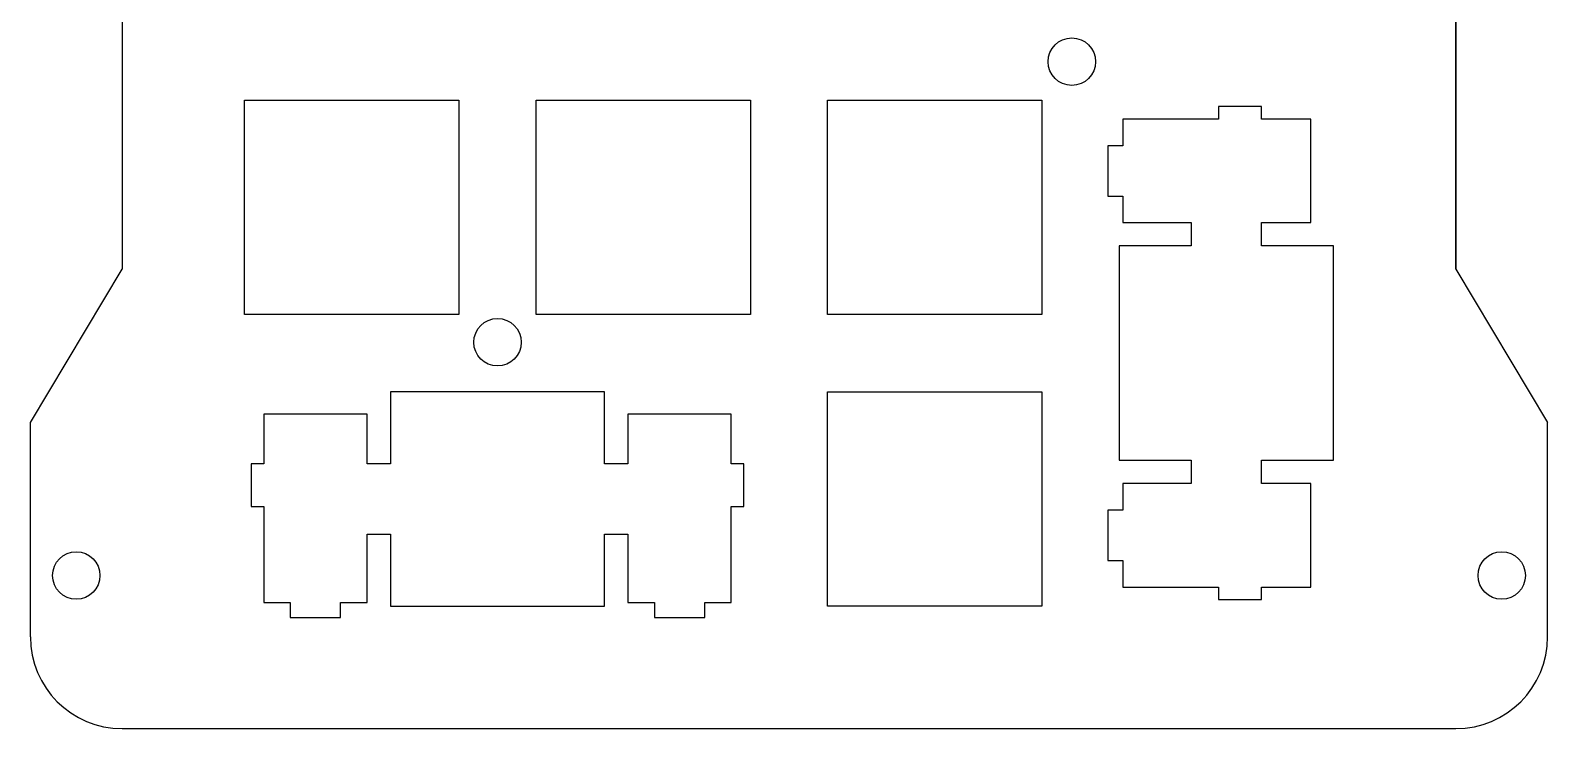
# Model space of a CAD drawing. Header units: millimetres. Extents: x -11 to 88, y -5 to 99.
# Drawn here: x -11.4 to 87.8, y -5.2 to 40.4 of the extents above; entities that cross this region are included whole.
import ezdxf

# ---------------------------------------------------------------- set-up
doc = ezdxf.new("R2010")
doc.units = ezdxf.units.MM
doc.layers.add('Body', color=7, linetype='CONTINUOUS')

msp = doc.modelspace()

# ---------------------------------------------------------------- linework, layer by layer
at = {"layer": 'Body'}
for p, q in [((-5.38035, 58.32964, 1.5), (-5.38035, 24.78364, 1.5)), ((-5.38035, 58.32964, 1.5), (-5.38035, 24.78364, 1.5)), ((-5.38035, 58.32964), (-5.38035, 24.78364)), ((-5.38035, 58.32964), (-5.38035, 24.78364)), ((81.769, 58.33022, 1.5), (81.769, 24.78306, 1.5)), ((81.769, 58.33022, 1.5), (81.769, 24.78306, 1.5)), ((81.769, 24.78306), (81.769, 58.33022)), ((81.769, 24.78306), (81.769, 58.33022)), ((58.226, 38.34364, 1.5), (58.226, 38.34364)), ((58.226, 38.34364, 1.5), (58.226, 38.34364)), ((2.61965, 35.833, 1.5), (16.6192, 35.833, 1.5)), ((2.61965, 21.8336, 1.5), (2.61965, 35.833, 1.5)), ((2.61965, 35.833), (2.61965, 35.833, 1.5)), ((2.61965, 35.833), (16.6192, 35.833)), ((2.61965, 35.833, 1.5), (16.6192, 35.833, 1.5)), ((2.61965, 35.833), (2.61965, 35.833, 1.5)), ((2.61965, 21.8336), (2.61965, 35.833)), ((2.61965, 21.8336, 1.5), (2.61965, 35.833, 1.5)), ((2.61965, 35.833), (16.6192, 35.833)), ((2.61965, 21.8336), (2.61965, 35.833)), ((16.6192, 35.833, 1.5), (16.6192, 21.8336, 1.5)), ((16.6192, 35.833), (16.6192, 35.833, 1.5)), ((16.6192, 35.833), (16.6192, 35.833, 1.5)), ((16.6192, 35.833), (16.6192, 21.8336)), ((16.6192, 35.833, 1.5), (16.6192, 21.8336, 1.5)), ((16.6192, 35.833), (16.6192, 21.8336)), ((21.6697, 35.833, 1.5), (35.669, 35.833, 1.5)), ((21.6697, 21.8336, 1.5), (21.6697, 35.833, 1.5)), ((21.6697, 35.833), (21.6697, 35.833, 1.5)), ((21.6697, 35.833), (35.669, 35.833)), ((21.6697, 35.833, 1.5), (35.669, 35.833, 1.5)), ((21.6697, 35.833), (21.6697, 35.833, 1.5)), ((21.6697, 21.8336), (21.6697, 35.833)), ((21.6697, 21.8336, 1.5), (21.6697, 35.833, 1.5)), ((21.6697, 35.833), (35.669, 35.833)), ((21.6697, 21.8336), (21.6697, 35.833)), ((35.669, 35.833, 1.5), (35.669, 21.8336, 1.5)), ((35.669, 35.833), (35.669, 35.833, 1.5)), ((35.669, 35.833), (35.669, 35.833, 1.5)), ((35.669, 35.833), (35.669, 21.8336)), ((35.669, 35.833, 1.5), (35.669, 21.8336, 1.5)), ((35.669, 35.833), (35.669, 21.8336)), ((40.7197, 35.833, 1.5), (54.719, 35.833, 1.5)), ((40.7197, 21.8336, 1.5), (40.7197, 35.833, 1.5)), ((40.7197, 35.833), (40.7197, 35.833, 1.5)), ((40.7197, 35.833), (54.719, 35.833)), ((40.7197, 35.833, 1.5), (54.719, 35.833, 1.5)), ((40.7197, 35.833), (40.7197, 35.833, 1.5)), ((40.7197, 21.8336), (40.7197, 35.833)), ((40.7197, 21.8336, 1.5), (40.7197, 35.833, 1.5)), ((40.7197, 35.833), (54.719, 35.833)), ((40.7197, 21.8336), (40.7197, 35.833)), ((54.719, 35.833, 1.5), (54.719, 21.8336, 1.5)), ((54.719, 35.833), (54.719, 35.833, 1.5)), ((54.719, 35.833), (54.719, 35.833, 1.5)), ((54.719, 35.833), (54.719, 21.8336)), ((54.719, 35.833, 1.5), (54.719, 21.8336, 1.5)), ((54.719, 35.833), (54.719, 21.8336)), ((66.27, 35.4087, 1.5), (66.27, 34.5833, 1.5)), ((69.07, 35.4087, 1.5), (66.27, 35.4087, 1.5)), ((66.27, 35.4087), (66.27, 35.4087, 1.5)), ((66.27, 35.4087), (66.27, 34.5833)), ((66.27, 35.4087, 1.5), (66.27, 34.5833, 1.5)), ((66.27, 35.4087), (66.27, 35.4087, 1.5)), ((69.07, 35.4087), (66.27, 35.4087)), ((69.07, 35.4087, 1.5), (66.27, 35.4087, 1.5)), ((69.07, 35.4087), (66.27, 35.4087)), ((66.27, 35.4087), (66.27, 34.5833)), ((69.07, 34.5833, 1.5), (69.07, 35.4087, 1.5)), ((69.07, 35.4087), (69.07, 35.4087, 1.5)), ((69.07, 35.4087), (69.07, 35.4087, 1.5)), ((69.07, 34.5833), (69.07, 35.4087)), ((69.07, 34.5833, 1.5), (69.07, 35.4087, 1.5)), ((69.07, 34.5833), (69.07, 35.4087)), ((66.27, 34.5833, 1.5), (59.9997, 34.5833, 1.5)), ((59.9997, 34.5833, 1.5), (59.9997, 32.8579, 1.5)), ((59.9997, 34.5833), (59.9997, 34.5833, 1.5)), ((66.27, 34.5833), (59.9997, 34.5833)), ((66.27, 34.5833, 1.5), (59.9997, 34.5833, 1.5)), ((59.9997, 34.5833), (59.9997, 34.5833, 1.5)), ((59.9997, 34.5833), (59.9997, 32.8579)), ((59.9997, 34.5833, 1.5), (59.9997, 32.8579, 1.5)), ((66.27, 34.5833), (59.9997, 34.5833)), ((59.9997, 34.5833), (59.9997, 32.8579)), ((66.27, 34.5833), (66.27, 34.5833, 1.5)), ((66.27, 34.5833), (66.27, 34.5833, 1.5)), ((72.3, 34.5833, 1.5), (69.07, 34.5833, 1.5)), ((69.07, 34.5833), (69.07, 34.5833, 1.5)), ((69.07, 34.5833), (69.07, 34.5833, 1.5)), ((72.3, 34.5833), (69.07, 34.5833)), ((72.3, 34.5833, 1.5), (69.07, 34.5833, 1.5)), ((72.3, 34.5833), (69.07, 34.5833)), ((72.3, 27.8336, 1.5), (72.3, 34.5833, 1.5)), ((72.3, 34.5833), (72.3, 34.5833, 1.5)), ((72.3, 34.5833), (72.3, 34.5833, 1.5)), ((72.3, 27.8336), (72.3, 34.5833)), ((72.3, 27.8336, 1.5), (72.3, 34.5833, 1.5)), ((72.3, 27.8336), (72.3, 34.5833)), ((59.9997, 32.8579, 1.5), (59.0201, 32.8579, 1.5)), ((59.0201, 32.8579, 1.5), (59.0201, 29.5589, 1.5)), ((59.0201, 32.8579), (59.0201, 32.8579, 1.5)), ((59.9997, 32.8579), (59.0201, 32.8579)), ((59.9997, 32.8579, 1.5), (59.0201, 32.8579, 1.5)), ((59.0201, 32.8579), (59.0201, 32.8579, 1.5)), ((59.0201, 32.8579), (59.0201, 29.5589)), ((59.0201, 32.8579, 1.5), (59.0201, 29.5589, 1.5)), ((59.9997, 32.8579), (59.0201, 32.8579)), ((59.0201, 32.8579), (59.0201, 29.5589)), ((59.9997, 32.8579), (59.9997, 32.8579, 1.5)), ((59.9997, 32.8579), (59.9997, 32.8579, 1.5)), ((59.0201, 29.5589, 1.5), (59.9997, 29.5589, 1.5)), ((59.0201, 29.5589), (59.0201, 29.5589, 1.5)), ((59.0201, 29.5589), (59.0201, 29.5589, 1.5)), ((59.0201, 29.5589), (59.9997, 29.5589)), ((59.0201, 29.5589, 1.5), (59.9997, 29.5589, 1.5)), ((59.0201, 29.5589), (59.9997, 29.5589)), ((59.9997, 29.5589, 1.5), (59.9997, 27.8336, 1.5)), ((59.9997, 29.5589), (59.9997, 29.5589, 1.5)), ((59.9997, 29.5589), (59.9997, 29.5589, 1.5)), ((59.9997, 29.5589), (59.9997, 27.8336)), ((59.9997, 29.5589, 1.5), (59.9997, 27.8336, 1.5)), ((59.9997, 29.5589), (59.9997, 27.8336)), ((59.9997, 27.8336, 1.5), (64.4701, 27.8336, 1.5)), ((59.9997, 27.8336), (59.9997, 27.8336, 1.5)), ((59.9997, 27.8336), (59.9997, 27.8336, 1.5)), ((59.9997, 27.8336), (64.4701, 27.8336)), ((59.9997, 27.8336, 1.5), (64.4701, 27.8336, 1.5)), ((59.9997, 27.8336), (64.4701, 27.8336)), ((64.4701, 27.8336, 1.5), (64.4701, 26.3081, 1.5)), ((64.4701, 27.8336), (64.4701, 27.8336, 1.5)), ((64.4701, 27.8336), (64.4701, 27.8336, 1.5)), ((64.4701, 27.8336), (64.4701, 26.3081)), ((64.4701, 27.8336, 1.5), (64.4701, 26.3081, 1.5)), ((64.4701, 27.8336), (64.4701, 26.3081)), ((69.07, 27.8336, 1.5), (72.3, 27.8336, 1.5)), ((69.07, 26.3081, 1.5), (69.07, 27.8336, 1.5)), ((69.07, 27.8336), (69.07, 27.8336, 1.5)), ((69.07, 27.8336), (72.3, 27.8336)), ((69.07, 27.8336, 1.5), (72.3, 27.8336, 1.5)), ((69.07, 27.8336), (69.07, 27.8336, 1.5)), ((69.07, 26.3081), (69.07, 27.8336)), ((69.07, 26.3081, 1.5), (69.07, 27.8336, 1.5)), ((69.07, 27.8336), (72.3, 27.8336)), ((69.07, 26.3081), (69.07, 27.8336)), ((72.3, 27.8336), (72.3, 27.8336, 1.5)), ((72.3, 27.8336), (72.3, 27.8336, 1.5)), ((64.4701, 26.3081, 1.5), (59.7697, 26.3081, 1.5)), ((59.7697, 26.3081, 1.5), (59.7697, 12.3086, 1.5)), ((59.7697, 26.3081), (59.7697, 26.3081, 1.5)), ((64.4701, 26.3081), (59.7697, 26.3081)), ((64.4701, 26.3081, 1.5), (59.7697, 26.3081, 1.5)), ((59.7697, 26.3081), (59.7697, 26.3081, 1.5)), ((59.7697, 26.3081), (59.7697, 12.3086)), ((59.7697, 26.3081, 1.5), (59.7697, 12.3086, 1.5)), ((64.4701, 26.3081), (59.7697, 26.3081)), ((59.7697, 26.3081), (59.7697, 12.3086)), ((64.4701, 26.3081), (64.4701, 26.3081, 1.5)), ((64.4701, 26.3081), (64.4701, 26.3081, 1.5)), ((73.769, 26.3081, 1.5), (69.07, 26.3081, 1.5)), ((69.07, 26.3081), (69.07, 26.3081, 1.5)), ((69.07, 26.3081), (69.07, 26.3081, 1.5)), ((73.769, 26.3081), (69.07, 26.3081)), ((73.769, 26.3081, 1.5), (69.07, 26.3081, 1.5)), ((73.769, 26.3081), (69.07, 26.3081)), ((73.769, 12.3086, 1.5), (73.769, 26.3081, 1.5)), ((73.769, 26.3081), (73.769, 26.3081, 1.5)), ((73.769, 26.3081), (73.769, 26.3081, 1.5)), ((73.769, 12.3086), (73.769, 26.3081)), ((73.769, 12.3086, 1.5), (73.769, 26.3081, 1.5)), ((73.769, 12.3086), (73.769, 26.3081)), ((-11.38035, 14.78364, 1.5), (-5.38035, 24.78364, 1.5)), ((-11.38035, 14.78364), (-5.38035, 24.78364)), ((-11.38035, 14.78364, 1.5), (-5.38035, 24.78364, 1.5)), ((-11.38035, 14.78364), (-5.38035, 24.78364)), ((-5.38035, 24.78364), (-5.38035, 24.78364, 1.5)), ((-5.38035, 24.78364), (-5.38035, 24.78364, 1.5)), ((81.769, 24.78306, 1.5), (87.76865, 14.78364, 1.5)), ((81.769, 24.78306), (87.76865, 14.78364)), ((81.769, 24.78306, 1.5), (87.76865, 14.78364, 1.5)), ((81.769, 24.78306), (81.769, 24.78306, 1.5)), ((81.769, 24.78306), (81.769, 24.78306, 1.5)), ((81.769, 24.78306), (87.76865, 14.78364)), ((16.6192, 21.8336, 1.5), (2.61965, 21.8336, 1.5)), ((2.61965, 21.8336), (2.61965, 21.8336, 1.5)), ((2.61965, 21.8336), (2.61965, 21.8336, 1.5)), ((16.6192, 21.8336), (2.61965, 21.8336)), ((16.6192, 21.8336, 1.5), (2.61965, 21.8336, 1.5)), ((16.6192, 21.8336), (2.61965, 21.8336)), ((16.6192, 21.8336), (16.6192, 21.8336, 1.5)), ((16.6192, 21.8336), (16.6192, 21.8336, 1.5)), ((35.669, 21.8336, 1.5), (21.6697, 21.8336, 1.5)), ((21.6697, 21.8336), (21.6697, 21.8336, 1.5)), ((21.6697, 21.8336), (21.6697, 21.8336, 1.5)), ((35.669, 21.8336), (21.6697, 21.8336)), ((35.669, 21.8336, 1.5), (21.6697, 21.8336, 1.5)), ((35.669, 21.8336), (21.6697, 21.8336)), ((35.669, 21.8336), (35.669, 21.8336, 1.5)), ((35.669, 21.8336), (35.669, 21.8336, 1.5)), ((54.719, 21.8336, 1.5), (40.7197, 21.8336, 1.5)), ((40.7197, 21.8336), (40.7197, 21.8336, 1.5)), ((40.7197, 21.8336), (40.7197, 21.8336, 1.5)), ((54.719, 21.8336), (40.7197, 21.8336)), ((54.719, 21.8336, 1.5), (40.7197, 21.8336, 1.5)), ((54.719, 21.8336), (40.7197, 21.8336)), ((54.719, 21.8336), (54.719, 21.8336, 1.5)), ((54.719, 21.8336), (54.719, 21.8336, 1.5)), ((20.69865, 20.01964, 1.5), (20.69865, 20.01964)), ((20.69865, 20.01964, 1.5), (20.69865, 20.01964)), ((12.1447, 16.7831, 1.5), (12.1447, 12.0826, 1.5)), ((26.1441, 16.7831, 1.5), (12.1447, 16.7831, 1.5)), ((12.1447, 16.7831), (12.1447, 16.7831, 1.5)), ((12.1447, 16.7831), (12.1447, 12.0826)), ((12.1447, 16.7831, 1.5), (12.1447, 12.0826, 1.5)), ((12.1447, 16.7831), (12.1447, 16.7831, 1.5)), ((26.1441, 16.7831), (12.1447, 16.7831)), ((26.1441, 16.7831, 1.5), (12.1447, 16.7831, 1.5)), ((26.1441, 16.7831), (12.1447, 16.7831)), ((12.1447, 16.7831), (12.1447, 12.0826)), ((26.1441, 12.0826, 1.5), (26.1441, 16.7831, 1.5)), ((26.1441, 16.7831), (26.1441, 16.7831, 1.5)), ((26.1441, 16.7831), (26.1441, 16.7831, 1.5)), ((26.1441, 12.0826), (26.1441, 16.7831)), ((26.1441, 12.0826, 1.5), (26.1441, 16.7831, 1.5)), ((26.1441, 12.0826), (26.1441, 16.7831)), ((40.7197, 16.7831, 1.5), (54.719, 16.7831, 1.5)), ((40.7197, 2.78364, 1.5), (40.7197, 16.7831, 1.5)), ((40.7197, 16.7831), (40.7197, 16.7831, 1.5)), ((40.7197, 16.7831), (54.719, 16.7831)), ((40.7197, 16.7831, 1.5), (54.719, 16.7831, 1.5)), ((40.7197, 16.7831), (40.7197, 16.7831, 1.5)), ((40.7197, 2.78364), (40.7197, 16.7831)), ((40.7197, 2.78364, 1.5), (40.7197, 16.7831, 1.5)), ((40.7197, 16.7831), (54.719, 16.7831)), ((40.7197, 2.78364), (40.7197, 16.7831)), ((54.719, 16.7831, 1.5), (54.719, 2.78364, 1.5)), ((54.719, 16.7831), (54.719, 16.7831, 1.5)), ((54.719, 16.7831), (54.719, 16.7831, 1.5)), ((54.719, 16.7831), (54.719, 2.78364)), ((54.719, 16.7831, 1.5), (54.719, 2.78364, 1.5)), ((54.719, 16.7831), (54.719, 2.78364)), ((10.6192, 15.3128, 1.5), (3.86955, 15.3128, 1.5)), ((3.86955, 15.3128, 1.5), (3.86955, 12.0826, 1.5)), ((3.86955, 15.3128), (3.86955, 15.3128, 1.5)), ((10.6192, 15.3128), (3.86955, 15.3128)), ((10.6192, 15.3128, 1.5), (3.86955, 15.3128, 1.5)), ((3.86955, 15.3128), (3.86955, 15.3128, 1.5)), ((3.86955, 15.3128), (3.86955, 12.0826)), ((3.86955, 15.3128, 1.5), (3.86955, 12.0826, 1.5)), ((10.6192, 15.3128), (3.86955, 15.3128)), ((3.86955, 15.3128), (3.86955, 12.0826)), ((10.6192, 12.0826, 1.5), (10.6192, 15.3128, 1.5)), ((10.6192, 15.3128), (10.6192, 15.3128, 1.5)), ((10.6192, 12.0826), (10.6192, 15.3128)), ((10.6192, 12.0826, 1.5), (10.6192, 15.3128, 1.5)), ((10.6192, 15.3128), (10.6192, 15.3128, 1.5)), ((10.6192, 12.0826), (10.6192, 15.3128)), ((27.6696, 15.3128, 1.5), (27.6696, 12.0826, 1.5)), ((34.4193, 15.3128, 1.5), (27.6696, 15.3128, 1.5)), ((27.6696, 15.3128), (27.6696, 15.3128, 1.5)), ((27.6696, 15.3128), (27.6696, 12.0826)), ((27.6696, 15.3128, 1.5), (27.6696, 12.0826, 1.5)), ((27.6696, 15.3128), (27.6696, 15.3128, 1.5)), ((34.4193, 15.3128), (27.6696, 15.3128)), ((34.4193, 15.3128, 1.5), (27.6696, 15.3128, 1.5)), ((27.6696, 15.3128), (27.6696, 12.0826)), ((34.4193, 15.3128), (27.6696, 15.3128)), ((34.4193, 12.0826, 1.5), (34.4193, 15.3128, 1.5)), ((34.4193, 15.3128), (34.4193, 15.3128, 1.5)), ((34.4193, 15.3128), (34.4193, 15.3128, 1.5)), ((34.4193, 12.0826), (34.4193, 15.3128)), ((34.4193, 12.0826, 1.5), (34.4193, 15.3128, 1.5)), ((34.4193, 12.0826), (34.4193, 15.3128)), ((-11.38035, 0.78364, 1.5), (-11.38035, 14.78364, 1.5)), ((-11.38035, 0.78364), (-11.38035, 14.78364)), ((-11.38035, 14.78364), (-11.38035, 14.78364, 1.5)), ((-11.38035, 0.78364, 1.5), (-11.38035, 14.78364, 1.5)), ((-11.38035, 14.78364), (-11.38035, 14.78364, 1.5)), ((-11.38035, 0.78364), (-11.38035, 14.78364)), ((87.76865, 0.78364, 1.5), (87.76865, 14.78364, 1.5)), ((87.76865, 0.78364), (87.76865, 14.78364)), ((87.76865, 14.78364), (87.76865, 14.78364, 1.5)), ((87.76865, 0.78364, 1.5), (87.76865, 14.78364, 1.5)), ((87.76865, 14.78364), (87.76865, 14.78364, 1.5)), ((87.76865, 0.78364), (87.76865, 14.78364)), ((3.86955, 12.0826, 1.5), (3.04409, 12.0826, 1.5)), ((3.04409, 12.0826, 1.5), (3.04409, 9.28384, 1.5)), ((3.04409, 12.0826), (3.04409, 12.0826, 1.5)), ((3.86955, 12.0826), (3.04409, 12.0826)), ((3.86955, 12.0826, 1.5), (3.04409, 12.0826, 1.5)), ((3.04409, 12.0826), (3.04409, 12.0826, 1.5)), ((3.04409, 12.0826), (3.04409, 9.28384)), ((3.04409, 12.0826, 1.5), (3.04409, 9.28384, 1.5)), ((3.86955, 12.0826), (3.04409, 12.0826)), ((3.04409, 12.0826), (3.04409, 9.28384)), ((3.86955, 12.0826), (3.86955, 12.0826, 1.5)), ((3.86955, 12.0826), (3.86955, 12.0826, 1.5)), ((12.1447, 12.0826, 1.5), (10.6192, 12.0826, 1.5)), ((10.6192, 12.0826), (10.6192, 12.0826, 1.5)), ((12.1447, 12.0826), (10.6192, 12.0826)), ((12.1447, 12.0826, 1.5), (10.6192, 12.0826, 1.5)), ((10.6192, 12.0826), (10.6192, 12.0826, 1.5)), ((12.1447, 12.0826), (10.6192, 12.0826)), ((12.1447, 12.0826), (12.1447, 12.0826, 1.5)), ((12.1447, 12.0826), (12.1447, 12.0826, 1.5)), ((27.6696, 12.0826, 1.5), (26.1441, 12.0826, 1.5)), ((26.1441, 12.0826), (26.1441, 12.0826, 1.5)), ((26.1441, 12.0826), (26.1441, 12.0826, 1.5)), ((27.6696, 12.0826), (26.1441, 12.0826)), ((27.6696, 12.0826, 1.5), (26.1441, 12.0826, 1.5)), ((27.6696, 12.0826), (26.1441, 12.0826)), ((27.6696, 12.0826), (27.6696, 12.0826, 1.5)), ((27.6696, 12.0826), (27.6696, 12.0826, 1.5)), ((35.2447, 12.0826, 1.5), (34.4193, 12.0826, 1.5)), ((34.4193, 12.0826), (34.4193, 12.0826, 1.5)), ((34.4193, 12.0826), (34.4193, 12.0826, 1.5)), ((35.2447, 12.0826), (34.4193, 12.0826)), ((35.2447, 12.0826, 1.5), (34.4193, 12.0826, 1.5)), ((35.2447, 12.0826), (34.4193, 12.0826)), ((35.2447, 9.28384, 1.5), (35.2447, 12.0826, 1.5)), ((35.2447, 12.0826), (35.2447, 12.0826, 1.5)), ((35.2447, 12.0826), (35.2447, 12.0826, 1.5)), ((35.2447, 9.28384), (35.2447, 12.0826)), ((35.2447, 9.28384, 1.5), (35.2447, 12.0826, 1.5)), ((35.2447, 9.28384), (35.2447, 12.0826)), ((59.7697, 12.3086, 1.5), (64.4701, 12.3086, 1.5)), ((59.7697, 12.3086), (59.7697, 12.3086, 1.5)), ((59.7697, 12.3086), (59.7697, 12.3086, 1.5)), ((59.7697, 12.3086), (64.4701, 12.3086)), ((59.7697, 12.3086, 1.5), (64.4701, 12.3086, 1.5)), ((59.7697, 12.3086), (64.4701, 12.3086)), ((64.4701, 12.3086, 1.5), (64.4701, 10.7831, 1.5)), ((64.4701, 12.3086), (64.4701, 12.3086, 1.5)), ((64.4701, 12.3086), (64.4701, 12.3086, 1.5)), ((64.4701, 12.3086), (64.4701, 10.7831)), ((64.4701, 12.3086, 1.5), (64.4701, 10.7831, 1.5)), ((64.4701, 12.3086), (64.4701, 10.7831)), ((69.07, 12.3086, 1.5), (73.769, 12.3086, 1.5)), ((69.07, 10.7831, 1.5), (69.07, 12.3086, 1.5)), ((69.07, 12.3086), (69.07, 12.3086, 1.5)), ((69.07, 12.3086), (73.769, 12.3086)), ((69.07, 12.3086, 1.5), (73.769, 12.3086, 1.5)), ((69.07, 12.3086), (69.07, 12.3086, 1.5)), ((69.07, 10.7831), (69.07, 12.3086)), ((69.07, 10.7831, 1.5), (69.07, 12.3086, 1.5)), ((69.07, 12.3086), (73.769, 12.3086)), ((69.07, 10.7831), (69.07, 12.3086)), ((73.769, 12.3086), (73.769, 12.3086, 1.5)), ((73.769, 12.3086), (73.769, 12.3086, 1.5)), ((64.4701, 10.7831, 1.5), (59.9997, 10.7831, 1.5)), ((59.9997, 10.7831, 1.5), (59.9997, 9.05785, 1.5)), ((59.9997, 10.7831), (59.9997, 10.7831, 1.5)), ((64.4701, 10.7831), (59.9997, 10.7831)), ((64.4701, 10.7831, 1.5), (59.9997, 10.7831, 1.5)), ((59.9997, 10.7831), (59.9997, 10.7831, 1.5)), ((59.9997, 10.7831), (59.9997, 9.05785)), ((59.9997, 10.7831, 1.5), (59.9997, 9.05785, 1.5)), ((64.4701, 10.7831), (59.9997, 10.7831)), ((59.9997, 10.7831), (59.9997, 9.05785)), ((64.4701, 10.7831), (64.4701, 10.7831, 1.5)), ((64.4701, 10.7831), (64.4701, 10.7831, 1.5)), ((72.3, 10.7831, 1.5), (69.07, 10.7831, 1.5)), ((69.07, 10.7831), (69.07, 10.7831, 1.5)), ((69.07, 10.7831), (69.07, 10.7831, 1.5)), ((72.3, 10.7831), (69.07, 10.7831)), ((72.3, 10.7831, 1.5), (69.07, 10.7831, 1.5)), ((72.3, 10.7831), (69.07, 10.7831)), ((72.3, 4.03352, 1.5), (72.3, 10.7831, 1.5)), ((72.3, 10.7831), (72.3, 10.7831, 1.5)), ((72.3, 10.7831), (72.3, 10.7831, 1.5)), ((72.3, 4.03352), (72.3, 10.7831)), ((72.3, 4.03352, 1.5), (72.3, 10.7831, 1.5)), ((72.3, 4.03352), (72.3, 10.7831)), ((3.04409, 9.28384, 1.5), (3.86955, 9.28384, 1.5)), ((3.04409, 9.28384), (3.04409, 9.28384, 1.5)), ((3.04409, 9.28384), (3.04409, 9.28384, 1.5)), ((3.04409, 9.28384), (3.86955, 9.28384)), ((3.04409, 9.28384, 1.5), (3.86955, 9.28384, 1.5)), ((3.04409, 9.28384), (3.86955, 9.28384)), ((3.86955, 9.28384, 1.5), (3.86955, 3.01377, 1.5)), ((3.86955, 9.28384), (3.86955, 9.28384, 1.5)), ((3.86955, 9.28384), (3.86955, 9.28384, 1.5)), ((3.86955, 9.28384), (3.86955, 3.01377)), ((3.86955, 9.28384, 1.5), (3.86955, 3.01377, 1.5)), ((3.86955, 9.28384), (3.86955, 3.01377)), ((34.4193, 9.28384, 1.5), (35.2447, 9.28384, 1.5)), ((34.4193, 3.01377, 1.5), (34.4193, 9.28384, 1.5)), ((34.4193, 9.28384), (34.4193, 9.28384, 1.5)), ((34.4193, 9.28384), (35.2447, 9.28384)), ((34.4193, 9.28384, 1.5), (35.2447, 9.28384, 1.5)), ((34.4193, 9.28384), (34.4193, 9.28384, 1.5)), ((34.4193, 3.01377), (34.4193, 9.28384)), ((34.4193, 3.01377, 1.5), (34.4193, 9.28384, 1.5)), ((34.4193, 9.28384), (35.2447, 9.28384)), ((34.4193, 3.01377), (34.4193, 9.28384)), ((35.2447, 9.28384), (35.2447, 9.28384, 1.5)), ((35.2447, 9.28384), (35.2447, 9.28384, 1.5)), ((59.9997, 9.05785, 1.5), (59.0201, 9.05785, 1.5)), ((59.0201, 9.05785, 1.5), (59.0201, 5.75881, 1.5)), ((59.0201, 9.05785), (59.0201, 9.05785, 1.5)), ((59.9997, 9.05785), (59.0201, 9.05785)), ((59.9997, 9.05785, 1.5), (59.0201, 9.05785, 1.5)), ((59.0201, 9.05785), (59.0201, 9.05785, 1.5)), ((59.0201, 9.05785), (59.0201, 5.75881)), ((59.0201, 9.05785, 1.5), (59.0201, 5.75881, 1.5)), ((59.0201, 9.05785), (59.0201, 5.75881)), ((59.9997, 9.05785), (59.0201, 9.05785)), ((59.9997, 9.05785), (59.9997, 9.05785, 1.5)), ((59.9997, 9.05785), (59.9997, 9.05785, 1.5)), ((10.6192, 3.01377, 1.5), (10.6192, 7.48273, 1.5)), ((10.6192, 7.48273, 1.5), (12.1447, 7.48273, 1.5)), ((10.6192, 7.48273), (10.6192, 7.48273, 1.5)), ((10.6192, 3.01377), (10.6192, 7.48273)), ((10.6192, 3.01377, 1.5), (10.6192, 7.48273, 1.5)), ((10.6192, 7.48273), (10.6192, 7.48273, 1.5)), ((10.6192, 7.48273), (12.1447, 7.48273)), ((10.6192, 7.48273, 1.5), (12.1447, 7.48273, 1.5)), ((10.6192, 7.48273), (12.1447, 7.48273)), ((10.6192, 3.01377), (10.6192, 7.48273)), ((12.1447, 7.48273, 1.5), (12.1447, 2.78364, 1.5)), ((12.1447, 7.48273), (12.1447, 7.48273, 1.5)), ((12.1447, 7.48273), (12.1447, 7.48273, 1.5)), ((12.1447, 7.48273), (12.1447, 2.78364)), ((12.1447, 7.48273, 1.5), (12.1447, 2.78364, 1.5)), ((12.1447, 7.48273), (12.1447, 2.78364)), ((26.1441, 7.48273, 1.5), (27.6696, 7.48273, 1.5)), ((26.1441, 2.78364, 1.5), (26.1441, 7.48273, 1.5)), ((26.1441, 7.48273), (26.1441, 7.48273, 1.5)), ((26.1441, 7.48273), (27.6696, 7.48273)), ((26.1441, 7.48273, 1.5), (27.6696, 7.48273, 1.5)), ((26.1441, 7.48273), (26.1441, 7.48273, 1.5)), ((26.1441, 2.78364), (26.1441, 7.48273)), ((26.1441, 2.78364, 1.5), (26.1441, 7.48273, 1.5)), ((26.1441, 7.48273), (27.6696, 7.48273)), ((26.1441, 2.78364), (26.1441, 7.48273)), ((27.6696, 7.48273, 1.5), (27.6696, 3.01377, 1.5)), ((27.6696, 7.48273), (27.6696, 7.48273, 1.5)), ((27.6696, 7.48273), (27.6696, 3.01377)), ((27.6696, 7.48273, 1.5), (27.6696, 3.01377, 1.5)), ((27.6696, 7.48273), (27.6696, 7.48273, 1.5)), ((27.6696, 7.48273), (27.6696, 3.01377)), ((59.0201, 5.75881, 1.5), (59.9997, 5.75881, 1.5)), ((59.0201, 5.75881), (59.0201, 5.75881, 1.5)), ((59.0201, 5.75881), (59.0201, 5.75881, 1.5)), ((59.0201, 5.75881), (59.9997, 5.75881)), ((59.0201, 5.75881, 1.5), (59.9997, 5.75881, 1.5)), ((59.0201, 5.75881), (59.9997, 5.75881)), ((59.9997, 5.75881, 1.5), (59.9997, 4.03352, 1.5)), ((59.9997, 5.75881), (59.9997, 5.75881, 1.5)), ((59.9997, 5.75881), (59.9997, 5.75881, 1.5)), ((59.9997, 5.75881), (59.9997, 4.03352)), ((59.9997, 5.75881, 1.5), (59.9997, 4.03352, 1.5)), ((59.9997, 5.75881), (59.9997, 4.03352)), ((-6.83035, 4.78364), (-6.83035, 4.78364, 1.5)), ((-6.83035, 4.78364), (-6.83035, 4.78364, 1.5)), ((59.9997, 4.03352, 1.5), (66.27, 4.03352, 1.5)), ((59.9997, 4.03352), (59.9997, 4.03352, 1.5)), ((59.9997, 4.03352), (66.27, 4.03352)), ((59.9997, 4.03352, 1.5), (66.27, 4.03352, 1.5)), ((59.9997, 4.03352), (59.9997, 4.03352, 1.5)), ((59.9997, 4.03352), (66.27, 4.03352)), ((66.27, 4.03352, 1.5), (66.27, 3.20807, 1.5)), ((66.27, 4.03352), (66.27, 4.03352, 1.5)), ((66.27, 4.03352), (66.27, 3.20807)), ((66.27, 4.03352, 1.5), (66.27, 3.20807, 1.5)), ((66.27, 4.03352), (66.27, 4.03352, 1.5)), ((66.27, 4.03352), (66.27, 3.20807)), ((69.07, 4.03352, 1.5), (72.3, 4.03352, 1.5)), ((69.07, 3.20807, 1.5), (69.07, 4.03352, 1.5)), ((69.07, 4.03352), (69.07, 4.03352, 1.5)), ((69.07, 4.03352), (72.3, 4.03352)), ((69.07, 4.03352, 1.5), (72.3, 4.03352, 1.5)), ((69.07, 4.03352), (69.07, 4.03352, 1.5)), ((69.07, 3.20807), (69.07, 4.03352)), ((69.07, 3.20807, 1.5), (69.07, 4.03352, 1.5)), ((69.07, 4.03352), (72.3, 4.03352)), ((69.07, 3.20807), (69.07, 4.03352)), ((72.3, 4.03352), (72.3, 4.03352, 1.5)), ((72.3, 4.03352), (72.3, 4.03352, 1.5)), ((86.31865, 4.78364), (86.31865, 4.78364, 1.5)), ((86.31865, 4.78364), (86.31865, 4.78364, 1.5)), ((3.86955, 3.01377, 1.5), (5.59484, 3.01377, 1.5)), ((3.86955, 3.01377), (3.86955, 3.01377, 1.5)), ((3.86955, 3.01377), (3.86955, 3.01377, 1.5)), ((3.86955, 3.01377), (5.59484, 3.01377)), ((3.86955, 3.01377, 1.5), (5.59484, 3.01377, 1.5)), ((3.86955, 3.01377), (5.59484, 3.01377)), ((5.59484, 3.01377, 1.5), (5.59484, 2.03261, 1.5)), ((5.59484, 3.01377), (5.59484, 3.01377, 1.5)), ((5.59484, 3.01377), (5.59484, 3.01377, 1.5)), ((5.59484, 3.01377), (5.59484, 2.03261)), ((5.59484, 3.01377, 1.5), (5.59484, 2.03261, 1.5)), ((5.59484, 3.01377), (5.59484, 2.03261)), ((8.89385, 2.03261, 1.5), (8.89385, 3.01377, 1.5)), ((8.89385, 3.01377, 1.5), (10.6192, 3.01377, 1.5)), ((8.89385, 3.01377), (8.89385, 3.01377, 1.5)), ((8.89385, 2.03261), (8.89385, 3.01377)), ((8.89385, 2.03261, 1.5), (8.89385, 3.01377, 1.5)), ((8.89385, 3.01377), (8.89385, 3.01377, 1.5)), ((8.89385, 3.01377), (10.6192, 3.01377)), ((8.89385, 3.01377, 1.5), (10.6192, 3.01377, 1.5)), ((8.89385, 2.03261), (8.89385, 3.01377)), ((8.89385, 3.01377), (10.6192, 3.01377)), ((10.6192, 3.01377), (10.6192, 3.01377, 1.5)), ((10.6192, 3.01377), (10.6192, 3.01377, 1.5)), ((27.6696, 3.01377, 1.5), (29.3949, 3.01377, 1.5)), ((27.6696, 3.01377), (27.6696, 3.01377, 1.5)), ((27.6696, 3.01377), (29.3949, 3.01377)), ((27.6696, 3.01377, 1.5), (29.3949, 3.01377, 1.5)), ((27.6696, 3.01377), (27.6696, 3.01377, 1.5)), ((27.6696, 3.01377), (29.3949, 3.01377)), ((29.3949, 3.01377, 1.5), (29.3949, 2.03261, 1.5)), ((29.3949, 3.01377), (29.3949, 3.01377, 1.5)), ((29.3949, 3.01377), (29.3949, 2.03261)), ((29.3949, 3.01377, 1.5), (29.3949, 2.03261, 1.5)), ((29.3949, 3.01377), (29.3949, 3.01377, 1.5)), ((29.3949, 3.01377), (29.3949, 2.03261)), ((32.694, 3.01377, 1.5), (34.4193, 3.01377, 1.5)), ((32.694, 2.03261, 1.5), (32.694, 3.01377, 1.5)), ((32.694, 3.01377), (32.694, 3.01377, 1.5)), ((32.694, 3.01377), (34.4193, 3.01377)), ((32.694, 3.01377, 1.5), (34.4193, 3.01377, 1.5)), ((32.694, 3.01377), (32.694, 3.01377, 1.5)), ((32.694, 2.03261), (32.694, 3.01377)), ((32.694, 2.03261, 1.5), (32.694, 3.01377, 1.5)), ((32.694, 3.01377), (34.4193, 3.01377)), ((32.694, 2.03261), (32.694, 3.01377)), ((34.4193, 3.01377), (34.4193, 3.01377, 1.5)), ((34.4193, 3.01377), (34.4193, 3.01377, 1.5)), ((66.27, 3.20807, 1.5), (69.07, 3.20807, 1.5)), ((66.27, 3.20807), (66.27, 3.20807, 1.5)), ((66.27, 3.20807), (69.07, 3.20807)), ((66.27, 3.20807, 1.5), (69.07, 3.20807, 1.5)), ((66.27, 3.20807), (66.27, 3.20807, 1.5)), ((66.27, 3.20807), (69.07, 3.20807)), ((69.07, 3.20807), (69.07, 3.20807, 1.5)), ((69.07, 3.20807), (69.07, 3.20807, 1.5)), ((5.59484, 2.03261, 1.5), (8.89385, 2.03261, 1.5)), ((5.59484, 2.03261), (5.59484, 2.03261, 1.5)), ((5.59484, 2.03261), (5.59484, 2.03261, 1.5)), ((5.59484, 2.03261), (8.89385, 2.03261)), ((5.59484, 2.03261, 1.5), (8.89385, 2.03261, 1.5)), ((5.59484, 2.03261), (8.89385, 2.03261)), ((8.89385, 2.03261), (8.89385, 2.03261, 1.5)), ((8.89385, 2.03261), (8.89385, 2.03261, 1.5)), ((12.1447, 2.78364, 1.5), (26.1441, 2.78364, 1.5)), ((12.1447, 2.78364), (12.1447, 2.78364, 1.5)), ((12.1447, 2.78364), (12.1447, 2.78364, 1.5)), ((12.1447, 2.78364), (26.1441, 2.78364)), ((12.1447, 2.78364, 1.5), (26.1441, 2.78364, 1.5)), ((12.1447, 2.78364), (26.1441, 2.78364)), ((26.1441, 2.78364), (26.1441, 2.78364, 1.5)), ((26.1441, 2.78364), (26.1441, 2.78364, 1.5)), ((29.3949, 2.03261, 1.5), (32.694, 2.03261, 1.5)), ((29.3949, 2.03261), (29.3949, 2.03261, 1.5)), ((29.3949, 2.03261), (32.694, 2.03261)), ((29.3949, 2.03261, 1.5), (32.694, 2.03261, 1.5)), ((29.3949, 2.03261), (29.3949, 2.03261, 1.5)), ((29.3949, 2.03261), (32.694, 2.03261)), ((32.694, 2.03261), (32.694, 2.03261, 1.5)), ((32.694, 2.03261), (32.694, 2.03261, 1.5)), ((54.719, 2.78364, 1.5), (40.7197, 2.78364, 1.5)), ((40.7197, 2.78364), (40.7197, 2.78364, 1.5)), ((40.7197, 2.78364), (40.7197, 2.78364, 1.5)), ((54.719, 2.78364), (40.7197, 2.78364)), ((54.719, 2.78364, 1.5), (40.7197, 2.78364, 1.5)), ((54.719, 2.78364), (40.7197, 2.78364)), ((54.719, 2.78364), (54.719, 2.78364, 1.5)), ((54.719, 2.78364), (54.719, 2.78364, 1.5)), ((-11.38035, 0.78364), (-11.38035, 0.78364, 1.5)), ((-11.38035, 0.78364), (-11.38035, 0.78364, 1.5)), ((87.76865, 0.78364), (87.76865, 0.78364, 1.5)), ((87.76865, 0.78364), (87.76865, 0.78364, 1.5)), ((-5.38035, -5.21636, 1.5), (81.76865, -5.21636, 1.5)), ((-5.38035, -5.21636), (-5.38035, -5.21636, 1.5)), ((-5.38035, -5.21636), (81.76865, -5.21636)), ((-5.38035, -5.21636), (-5.38035, -5.21636, 1.5)), ((-5.38035, -5.21636, 1.5), (81.76865, -5.21636, 1.5)), ((-5.38035, -5.21636), (81.76865, -5.21636)), ((81.76865, -5.21636), (81.76865, -5.21636, 1.5)), ((81.76865, -5.21636), (81.76865, -5.21636, 1.5))]:
    msp.add_line(p, q, dxfattribs=at)
for centre in [(56.676, 38.34364, 1.5), (56.676, 38.34364, 1.5), (56.676, 38.34364), (56.676, 38.34364), (19.14865, 20.01964, 1.5), (19.14865, 20.01964, 1.5), (19.14865, 20.01964), (19.14865, 20.01964), (-8.38035, 4.78364, 1.5), (-8.38035, 4.78364), (-8.38035, 4.78364, 1.5), (-8.38035, 4.78364), (84.76865, 4.78364, 1.5), (84.76865, 4.78364), (84.76865, 4.78364, 1.5), (84.76865, 4.78364)]:
    msp.add_circle(centre, 1.55, dxfattribs=at)
for centre, start, end in [((-5.38035, 0.78364, 1.5), 180, -90), ((-5.38035, 0.78364), 180, -90), ((-5.38035, 0.78364, 1.5), 180, -90), ((-5.38035, 0.78364), 180, -90), ((81.76865, 0.78364, 1.5), -90, 0), ((81.76865, 0.78364), -90, 0), ((81.76865, 0.78364, 1.5), -90, 0), ((81.76865, 0.78364), -90, 0)]:
    msp.add_arc(centre, 6, start, end, dxfattribs=at)

doc.saveas('drawing.dxf')
